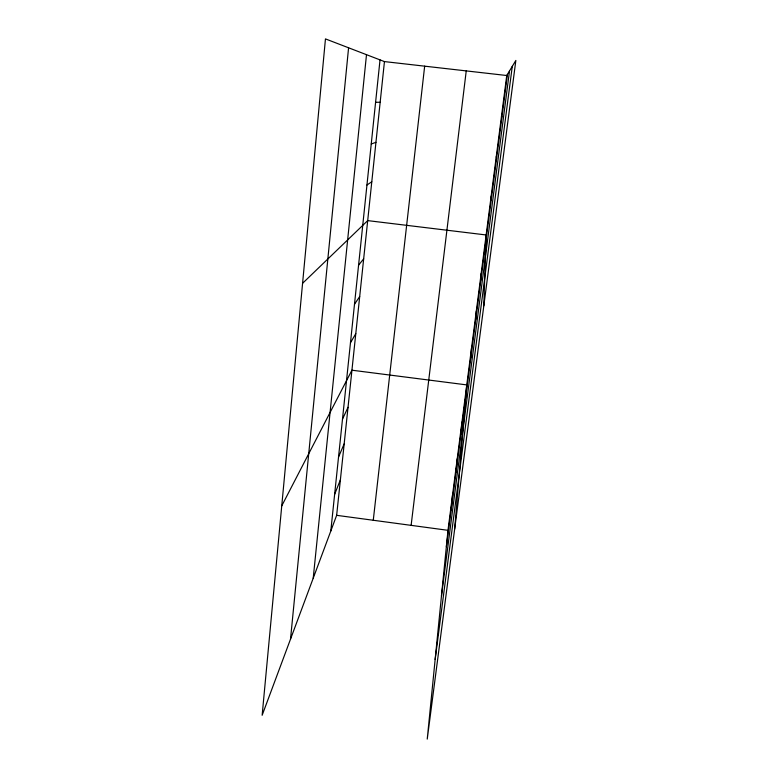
<?xml version="1.0" encoding="UTF-8"?>
<svg xmlns="http://www.w3.org/2000/svg" width="778" height="778" viewBox="0 0 778 778"><rect width="100%" height="100%" fill="white"/><g stroke="black" fill="none" stroke-linecap="round" stroke-linejoin="round"><path stroke-width="1.17" d="M483.809 305.842L486.143 234.966L367.702 220.612L302.584 283.309M480.814 280.206L481.193 273.302M475.747 319.418L476.311 311.064M470.748 358.026L471.507 348.262M454.653 529.137L466.771 384.906L351.938 370.202L281.753 505.865M460.848 434.591L461.967 422.094M455.947 472.538L457.24 458.709M451.114 509.882L452.572 494.789M290.515 639.137L348.583 47.798M447.982 530.324L427.239 739.1L515.853 60.441L506.75 75.515L447.982 530.324L336.65 515.328L262.147 715.283L325.457 38.9L384.449 61.588L506.75 75.515M313.213 578.219L366.496 54.684M330.806 531.014L380.024 59.877M336.65 515.328L384.449 61.588M373.265 520.258L424.662 66.159M411.124 525.354L466.236 70.895M446.358 546.662L507.431 74.387M441.466 595.88L509.512 70.934M435.155 659.472L512.274 66.363M334.637 494.312L340.385 479.861M338.537 457.026L344.177 443.859M342.485 419.167L348.029 407.312M350.47 342.777L355.789 333.645M354.496 304.266L359.699 296.535M358.58 265.142L363.666 258.86M366.953 185.008L371.787 181.77M371.242 143.979L375.949 142.335M375.589 102.268L380.17 102.278M501.479 116.311L501.936 116.895M496.286 156.485L496.529 158.722M491.181 196.027L491.2 199.868"/></g></svg>
